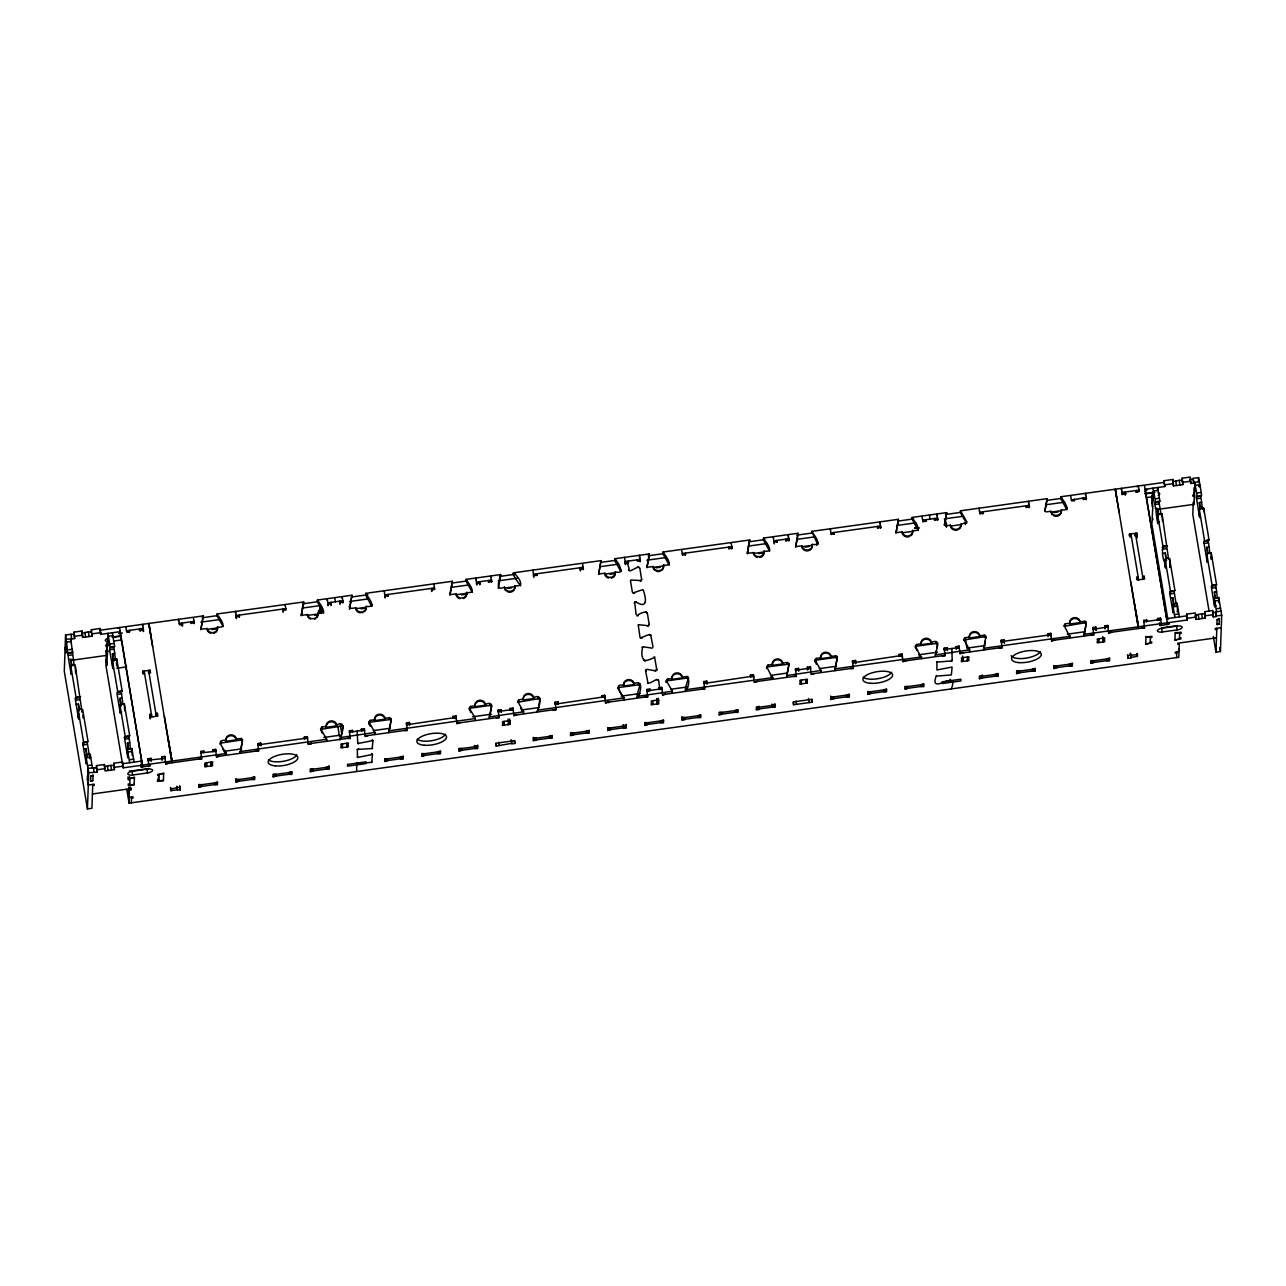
<?xml version="1.0" encoding="UTF-8"?>
<svg xmlns="http://www.w3.org/2000/svg" width="1286" height="1286" viewBox="0 0 1286 1286"><rect width="100%" height="100%" fill="white"/><g stroke="black" fill="none" stroke-linecap="round" stroke-linejoin="round"><path stroke-width="1.5" d="M74.041 665.264L70.698 665.618L71.164 674.33L68.624 659.654L70.859 659.348L71.534 665.762M92.479 767.887L90.197 754.287L85.744 754.914L86.178 763.707L83.67 749.063L85.905 748.741L86.837 756.698M112.493 653.963L114.711 653.256L113.811 647.308L114.631 646.44M121.029 691.289L117.685 691.755L116.962 693.604L120.289 713.232L119.855 704.648L124.308 703.812L129.677 735.737L128.857 736.573L129.757 742.649L127.523 742.97L127.844 746.828M1165.775 562.834C1162.657 562.287 1161.788 550.151 1162.962 546.437L1157.593 514.513C1159.924 544.01 1152.32 490.079 1158.413 514.77M1179.375 616.878L1177.092 603.295L1172.623 603.922L1173.073 612.715L1170.549 598.054L1172.784 597.749L1173.588 604.967M1201.51 495.448L1200.706 496.316L1201.606 502.263L1199.372 502.569L1200.047 508.983M1213.212 585.307L1216.556 584.841L1215.736 585.709L1216.652 591.656L1214.418 591.962L1214.434 592.878M70.698 665.618L75.151 664.894L82.015 712.139M83.67 749.063L82.754 742.986L88.043 741.524L82.674 709.599C72.804 704.889 81.516 729.58 77.771 713.987L78.88 713.843M90.197 754.384L90.406 757.904M112.332 659.782L116.785 659.107L122.154 691.032L117.701 691.659L112.332 659.734L112.814 668.527L109.567 649.751L110.162 647.067L114.647 646.344L112.348 632.744M116.785 659.155L117.187 666.116M132.233 755.525L131.831 748.516L127.378 749.352L127.861 757.92L124.388 737.328L129.677 735.737L126.317 736.299M1157.577 514.561L1162.046 513.902L1168.604 559.346M1162.046 513.902L1162.448 520.91M1164.65 562.995C1168.299 578.427 1159.779 553.687 1169.569 558.59L1174.938 590.515L1170.212 591.914M1169.569 558.687L1170.035 567.415L1169.81 566.499M1177.092 603.295L1177.574 612.088L1177.333 611.204M1193.07 478.955L1190.097 479.373L1190.804 483.488L1193.778 483.086L1193.103 478.376L1198.552 477.62L1200.433 487.394L1201.526 495.383L1196.237 496.798L1199.468 516.634C1201.092 521.843 1195.176 502.955 1203.68 508.115L1209.049 540.04L1204.323 541.422M1203.68 508.275L1203.873 511.732M1211.492 558.124L1211.203 552.819L1206.734 553.655L1207.232 562.223L1203.76 541.502L1209.049 540.04M1219.015 602.829L1218.726 597.508L1214.257 598.36L1214.707 606.928L1211.364 587.3L1212.087 585.468M301.262 615.721L303.576 603.664M341.111 736.042C335.887 750.815 350.515 716.704 336.739 725.031A5.273 4.871 2 0 0 330.727 720.932A5.273 4.871 2 0 0 326.322 726.477L326.29 727.329L336.707 725.883L336.739 725.031M370.368 726.317L368.857 723.68L369.838 722.169L390.285 719.533L391.153 720.594L388.822 732.554L391.217 718.874L389.771 717.684L385.028 718.327A5.273 4.871 2 0 0 379.016 714.228A5.273 4.871 2 0 0 374.628 719.774L374.596 720.626L384.996 719.179L385.028 718.327M449.939 595.064L452.254 583.008M489.21 718.295C488.535 715.177 496.846 699.246 485.417 704.374A5.273 4.871 2 0 0 479.405 700.275A5.273 4.871 2 0 0 475.016 705.821L474.984 706.673L485.385 705.226L485.417 704.374M498.245 588.361L500.559 576.305M538.095 708.682C532.677 723.182 547.981 690.228 533.722 697.671A5.273 4.871 2 0 0 527.71 693.572A5.273 4.871 2 0 0 523.306 699.118L523.273 699.97L533.69 698.523L533.722 697.671M646.922 567.705L649.253 555.648M766.585 668.173L767.855 666.839L788.045 664.267L788.913 665.328L786.582 677.288L788.961 663.608L787.53 662.435L782.788 663.062A5.273 4.871 2 0 0 776.776 658.962A5.273 4.871 2 0 0 772.388 664.508L772.356 665.36L782.756 663.914L782.788 663.062M795.68 547.289L797.931 534.992M895.988 533.095L898.319 521.039M935.276 656.326C934.6 653.288 942.895 637.245 931.466 642.405A5.273 4.871 2 0 0 925.454 638.306A5.273 4.871 2 0 0 921.065 643.852L921.033 644.704L931.45 643.257L931.466 642.405M1045.068 510.494L1046.997 500.383M648.578 724.034L648.626 722.603M122.411 633.066L118.73 633.564L120.289 631.651L100.71 634.368L100.067 628.516L91.402 629.722L92.013 636.136L82.625 637.454L81.999 631.024L74.058 632.133L74.668 638.547L71.695 638.965L71.019 634.271L65.57 635.027L64.3 671.324L87.448 808.926L91.917 808.315L92.753 784.428M65.827 651.568L66.261 639.158L71.695 638.965M66.406 643.209L66.358 644.35L66.165 641.827M71.019 634.271L73.977 634.432L74.058 632.133M82.625 637.454L81.999 631.024M89.039 636.554L88.364 631.86L81.918 633.323M88.364 631.86L91.322 632.021L91.402 629.722M87.657 770.941L87.705 769.8L87.898 772.323M87.593 780.923L88.027 768.498L93.476 767.742L94.151 772.452L97.125 772.034L96.514 765.604L104.455 764.511L105.082 770.925L114.47 769.623L113.859 763.209L122.524 762.003L123.167 767.838L226.4 753.5C224.053 749.368 214.617 738.823 225.934 740.431A5.273 4.871 2 0 1 230.339 734.885A5.273 4.871 2 0 1 236.351 738.984L241.655 738.469L242.475 741.025M87.448 808.926L88.718 772.629L85.744 755.011M90.647 780.923L90.824 776.133L91.949 775.554L93.042 775.828L92.881 780.602L90.647 780.923L92.881 780.602M93.476 767.742L96.434 767.903L96.514 765.604M94.151 772.452L88.718 772.629M100.71 634.368L100.067 628.516M106.609 646.247L106.706 643.305M106.834 663.93L107.494 652.886L106.561 647.388M108.747 651.311L105.773 651.729L105.806 650.571L107.301 650.362L106.995 643.225M107.719 646.199L107.895 633.371L110.178 646.954M104.455 764.511L104.375 766.794L110.821 765.331L111.496 770.041M110.821 765.331L113.779 765.491L113.859 763.209M122.524 762.003L122.475 763.723L142.055 760.99L140.544 761.778M127.909 632.294L127.941 631.153L126.478 630.783L143.325 628.436L143.244 630.735M129.388 632.085L129.452 630.365L129.677 631.747L126.703 632.165L125.787 626.652M129.452 776.696L129.918 779.461L128.423 779.654L128.471 778.512L134.419 777.692M128.584 793.285L128.809 787.08M1216.476 637.824L1177.815 643.193L1177.767 644.334L1179.262 644.125L1178.796 657.307L129.082 803.139L129.082 787.209M129.725 784.99L129.95 778.303M129.548 789.958L131.027 789.749L131.076 788.607L92.415 793.976M131.204 784.781L134.162 784.942L134.435 777.114L131.445 778.094M131.317 802.834L131.51 797.095M140.303 630.574L140.351 628.854L140.576 630.67M142.569 626.041L142.633 624.321L143.502 631.539L142.891 627.873M142.617 672.964L142.666 671.244L150.108 670.215L150.575 672.964L149.08 673.173M144.08 673.334L144.161 671.051L151.877 716.913M148.919 764.832L150.398 764.623L150.366 765.781L141.203 767.051L141.235 765.909L142.73 765.7M148.774 625.173L148.838 623.453L171.922 762.775M148.533 672.723L148.613 670.424L156.329 716.302M150.044 671.935L150.108 670.215M148.019 758.756L147.954 760.476L150.928 760.058L150.992 758.354L148.019 758.756L148.871 765.99M149.867 716.093L149.932 714.373L151.41 714.164L151.346 715.884L149.867 716.093L150.333 718.842L149.932 714.373M151.153 761.441L150.992 758.354M157.358 713.328L157.294 715.048L155.815 715.257L155.879 713.537L157.358 713.328L157.824 716.093L150.382 717.122M158.098 781.39L158.226 777.95M158.966 780.94L159.191 774.252M160.445 780.731L163.402 780.891L163.676 773.047L160.686 774.043M161.891 756.827L162.068 759.93L161.891 756.827L164.865 756.425L165.701 764.222L168.707 763.225M164.801 758.145L164.865 756.425M165.074 758.37L148.244 760.139L149.706 760.508M176.696 786.357L177.275 789.797L170.958 790.681L170.829 787.916M178.513 621.042L178.561 619.322L179.493 624.835L182.467 624.417L182.242 623.035L182.403 626.137L182.467 624.417M180.201 786.405L180.217 789.958L177.275 789.797M171.006 788.961L180.329 787.096M191.1 623.517L191.164 621.797L191.389 623.18L194.363 622.762L193.414 617.827M194.057 623.678L194.138 621.379L179.268 623.453M200.873 629.449L203.252 615.898L100.019 630.236M200.873 629.674L203.252 615.898M204.008 752.39L203.767 751.008L200.793 751.426L201.645 759.222L198.687 759.061M200.729 753.146L200.793 751.426M210.936 633.339A5.273 4.871 2 0 1 207.078 629.368L207.11 628.5L202.079 629.095L200.938 627.954M201.806 786.389L198.816 787.37L198.912 784.508L201.87 784.669M203.702 752.728L203.767 751.008M211.065 764.752L212.56 764.559L212.511 765.7L205.085 766.729L205.117 765.588L206.612 765.379M206.564 766.52L206.692 762.711M211.033 765.909L211.161 762.084M301.262 615.431L303.641 601.944L217.061 613.985L217.125 616.074L223.169 626.571M217.077 614.081L217.141 615.656L202.063 617.778M212.688 749.77L212.624 751.49L215.598 751.088L215.662 749.368L212.688 749.77L212.913 751.153M215.807 632.278A5.273 4.871 2 0 0 217.479 627.922L217.511 627.054C228.57 628.677 219.874 618.389 217.189 614.354M214.44 784.637L217.398 784.798L217.495 781.92L214.505 782.917M215.871 751.313L201.034 752.808M219.504 756.168L216.514 757.165L215.662 749.368M220.163 744.337L220.211 742.842M221.433 742.552L221.481 741.041M236.351 738.984L236.319 739.836L225.902 741.283L225.934 740.431M226.223 754.4L226.32 753.21M226.4 753.5L226.336 755.22L222.751 748.838M235.499 613.117L235.563 611.413L236.431 618.63M236.174 617.827L236.254 615.528L285.814 608.648M239.18 616.846L239.228 615.126L239.453 616.782M235.965 778.657L235.981 782.21L238.971 781.229M239.035 779.509L236.077 779.348M242.524 739.53L240.144 753.307L242.459 741.25M220.645 743.099L240.755 740.077L240.804 738.566M251.606 779.461L254.564 779.621L254.66 776.76L251.67 777.741M255.689 751.153L258.631 751.297L257.795 743.501L260.769 743.099L260.945 745.912M260.769 745.157L260.769 743.099M276.152 776.053L273.146 777.049L273.243 774.172L276.201 774.333M283.081 610.432L283.016 612.152L282.84 609.066L283.081 610.432L286.055 610.03L285.106 604.95M288.787 774.301L291.729 774.461L291.842 771.6L288.836 772.581M303.592 603.97L303.641 601.944M310.505 619.113A5.273 4.871 2 0 1 307.467 615.415L307.499 614.563L302.467 615.158L301.31 614.001M304.38 737.039L304.316 738.759L307.29 738.341L307.354 736.621L304.38 737.039L304.605 738.694M311.196 743.437L308.206 744.417L307.354 736.621M349.567 608.728L351.93 595.241L317.433 600.032L317.513 602.137L323.574 612.875M317.513 601.848L317.433 600.032M316.79 617.746A5.273 4.871 2 0 0 317.867 613.969L317.899 613.117C328.943 614.74 320.262 604.436 317.562 600.417M318.414 614.386L318.462 613.245M318.558 610.561L318.51 611.718L320.005 611.509L319.539 608.744M313.318 770.893L310.328 771.889L310.424 769.012L313.382 769.173M320.005 611.509L319.941 613.036L319.475 610.287M323.558 612.634L323.606 611.188M320.6 728.969L322.063 733.02M321.821 728.535L321.87 727.088L326.322 726.477M327.191 600.385L327.255 598.665L328.123 605.61M327.866 605.095L327.946 602.796L342.815 600.723L342.735 603.021M331.145 603.761L331.097 605.481L330.92 602.378L331.145 603.761L328.187 604.179M321.87 727.088L320.616 728.68L326.66 739.177L326.596 740.897M328.894 765.749L328.911 769.301L325.953 769.141M326.017 767.42L329.007 766.44M340.067 602.523L340.018 604.243L339.842 601.141L340.067 602.523L343.041 602.105L342.124 596.608L342.076 597.974M320.825 729.371L341.128 726.124L341.192 724.693M342.864 727.008L342.912 725.577M342.365 747.664L342.494 743.838M349.551 609.017L351.93 595.241M346.818 747.037L346.963 743.212M352.669 732.023L352.46 730.352L349.487 730.769L350.322 738.566L347.365 738.405M349.422 732.49L349.487 730.769M356.302 610.223A5.273 4.871 2 0 1 355.756 608.712L355.788 607.844L350.773 608.439L349.615 607.297M352.396 732.072L352.46 730.352M356.576 771.536L356.769 763M357.331 749.658L357.492 757.454L372.458 754.448L371.75 762.357L356.849 763.498L358.087 762.775M357.444 749.433L372.233 748.516L372.94 740.591L357.797 743.533L357.138 731.107M449.955 594.775L452.318 581.288L365.738 593.328L365.771 595.338L371.831 606.445M365.819 595.145L365.754 593.425M361.382 729.114L361.318 730.834L364.292 730.432L364.356 728.712L361.382 729.114L361.591 730.786M364.485 611.622A5.273 4.871 2 0 0 366.172 607.265L366.205 606.397C377.248 608.021 368.568 597.733 365.867 593.698M371.863 605.915L371.911 604.484M368.182 735.512L365.192 736.508L364.356 728.712M368.857 723.68L368.905 722.25M370.111 721.816L370.159 720.385L374.628 719.774M370.159 720.385L368.905 721.976L374.965 732.457L374.949 734.274M384.868 597.17L384.948 594.871L434.507 587.991M385.109 597.974L384.257 590.756M387.858 596.19L387.922 594.47L388.131 596.125M387.665 760.573L384.659 761.553L384.771 758.692L387.713 758.853M389.433 719.421L389.481 717.99M391.169 720.305L391.217 718.874M400.3 758.804L403.257 758.965L403.354 756.104L400.364 757.084M404.367 730.496L407.324 730.657L406.472 722.845L409.446 722.443L409.623 725.256M406.472 722.845L406.408 724.565L409.382 724.163L409.446 722.443M406.681 724.806L456.273 717.347L456.209 719.067M424.83 755.396L421.84 756.393L421.937 753.532L424.894 753.676M431.758 589.776L431.71 591.496L431.533 588.409L431.758 589.776L434.732 589.374L433.8 584.294M437.465 753.644L440.423 753.805L440.519 750.944L437.529 751.924M452.27 583.314L452.318 581.288M456.691 596.286A5.273 4.871 2 0 1 456.144 594.759L456.176 593.907L451.161 594.502L450.004 593.344M453.058 716.382L453.01 718.102L455.983 717.684L456.032 715.964L453.058 716.382L453.283 718.038M459.874 722.78L456.884 723.761L456.032 715.964M520.525 585.789C498.534 555.841 533.417 588.393 514.882 585.741A5.273 4.871 2 0 1 510.494 591.287A5.273 4.871 2 0 1 504.482 587.188C494.29 591.785 499.675 579.407 500.624 574.585L466.127 579.375L466.191 581.481L472.267 592.219M466.207 581.192L466.127 579.375M465.468 597.09A5.273 4.871 2 0 0 466.561 593.312L466.593 592.46C477.636 594.084 468.956 583.78 466.255 579.761M461.995 750.236L459.006 751.233L459.102 748.356L462.06 748.516M472.251 591.978L472.3 590.531M470.74 712.364L469.277 708.313M470.499 707.879L470.547 706.432L475.016 705.821M475.884 579.729L475.933 578.009L476.817 584.953M476.559 584.439L476.64 582.14L491.509 580.066L491.429 582.365M479.839 583.105L479.774 584.825L479.614 581.722L479.839 583.105L476.865 583.522M470.547 706.432L469.294 708.023L475.338 718.52L475.29 720.24M474.647 748.484L477.588 748.645L477.572 745.092M474.598 745.51L474.695 746.764L474.518 745.735M488.471 582.204L488.535 580.484L488.744 582.156M490.754 577.318L490.802 575.951L491.718 581.738M469.229 709.743L470.483 708.152L489.821 705.467L489.87 704.037M491.541 706.352L491.59 704.921M500.575 576.61L500.624 574.585M496.058 717.749L499.016 717.909L498.164 710.113L501.138 709.695L501.315 712.508M511.346 740.559L511.812 743.324L496.171 746.057L496.283 743.195L514.866 740.607L514.77 743.485L511.796 743.887L511.089 739.771M498.164 710.113L498.1 711.833L501.074 711.415L501.138 709.695M504.482 587.188L504.45 588.056L514.85 586.609L514.882 585.741M503.935 725.208L504.064 721.398M508.388 724.597L508.533 720.771M514.496 574.488L514.545 573.042M510.06 708.457L509.995 710.177L512.969 709.776L513.034 708.056L510.06 708.457L510.285 710.129M503.967 724.066L502.488 724.275L502.44 725.417L509.883 724.388L509.465 720.481M508.018 719.163L508.484 721.912L509.979 721.703L510.012 720.562L502.585 721.591L502.537 722.748L504.032 722.539M516.876 714.855L513.886 715.852L513.034 708.056M520.541 585.259L520.589 583.828M518.805 701.159L518.853 699.729L523.306 699.118M518.853 699.729L517.599 701.32L523.643 711.801L523.627 713.617M533.545 576.514L533.626 574.215L583.185 567.335L583.105 569.634L582.526 566.194M533.803 577.318L532.934 570.1M536.535 575.533L536.6 573.813L536.825 575.469M533.336 737.344L533.352 740.897L536.342 739.916M536.407 738.196L533.449 738.035M517.647 702.252L538.111 698.764L538.175 697.333M539.847 699.648L539.895 698.218M548.977 738.148L551.935 738.309L552.032 735.447L549.042 736.428M553.06 709.84L556.002 710.001L555.166 702.188L558.14 701.786L558.317 704.599M555.166 702.188L555.102 703.908L558.076 703.506L558.14 701.786M555.375 704.149L604.95 696.69L604.886 698.411M573.508 734.74L570.518 735.737L570.614 732.875L573.572 733.02M580.452 569.119L580.388 570.839L580.211 567.753L580.452 569.119L583.426 568.717L582.478 563.638M586.159 732.988L589.101 733.149L589.213 730.287L586.207 731.268M598.633 574.199L601.012 560.632L514.416 572.672M598.633 574.408L601.012 560.632M598.681 572.688L599.839 573.845L604.87 573.251L604.838 574.103L615.238 572.656L615.271 571.804C628.436 576.176 613.149 554.395 614.885 560.391M601.752 695.726L601.687 697.446L604.661 697.028L604.725 695.308L601.752 695.726L601.977 697.382M608.567 702.124L605.561 703.104L604.725 695.308M646.938 567.48L649.301 553.928L614.804 558.719L614.885 560.825L620.945 571.563M610.689 729.58L607.699 730.577L607.796 727.699L610.754 727.86M620.929 571.322L620.977 569.811M617.971 687.576L624.096 699.97L624.031 697.864C621.331 693.829 612.65 683.541 623.694 685.165A5.273 4.871 2 0 1 628.082 679.619A5.273 4.871 2 0 1 634.111 683.718C650.812 676.098 629.015 718.858 640.283 684.265M619.177 687.287L619.241 685.792M625.237 563.782L625.317 561.484L640.187 559.41L640.106 561.709M625.494 564.586L624.626 557.352M627.327 564.329L627.375 562.609L629.674 571.016L628.661 569.971M634.111 683.718L634.078 684.57L623.662 686.017L623.694 685.165M628.227 562.786L628.291 561.066L628.516 562.448L625.543 562.866M623.324 727.828L626.282 727.989L626.266 724.436M623.292 724.854L623.389 726.108L623.212 725.079M630.703 570.711L637.985 567.062L639.689 568.123M630.879 580.034L641.248 580.533L639.978 580.918M632.342 592.139L630.462 580.693M634.48 593.184L632.857 592.975L642.453 589.76M634.239 603.166L634.673 602.298L636.136 614.612M634.946 602.105L635.943 601.896L634.657 602.507M637.663 567.158L639.013 567.19M638.258 615.656C633.082 617.489 645.299 609.419 647.26 613.068M639.431 557.015L639.496 555.295L640.412 560.792L637.438 561.21L637.213 559.828M638.708 624.787C635.782 624.449 651.391 625.88 647.533 625.88M639.801 568.219L641.682 579.664M640.01 637.39L638.242 625.028M617.939 688.573L619.177 687.496L638.499 684.811L638.563 683.316M642.052 638.145L640.412 637.92L648.996 634.593M635.943 601.896C650.796 611.3 643.852 592.09 643.305 590.097M642.019 647.501C644.431 644.415 639.287 653.674 643.691 659.782M645.443 601.816L645.459 602.137M644.19 660.393C646.938 661.615 658.271 655.731 653.802 657.194M645.54 612.007L646.842 612.538M644.463 660.795L645.829 660.618M647.26 612.859L647.099 612.57M649.253 555.954L649.301 553.928M644.736 697.092L647.694 697.253L646.842 689.457L649.816 689.039L650.057 690.421M646.279 669.749L645.588 671.131L646.954 669.315L655.442 670.842L656.808 669.556M646.842 689.457L646.794 691.177L649.768 690.759L649.816 689.039M647.356 613.165L649.237 624.61M647.565 682.352L647.967 683.091L645.604 670.906M649.687 634.464L650.861 635.268L649.317 634.705M648.257 683.268L647.967 682.882M653.674 568.91A5.273 4.871 2 0 1 653.127 567.399L653.159 566.531L648.144 567.126L646.987 565.985M647.855 724.42L644.865 725.4L644.961 722.539L647.919 722.7M649.607 683.091L656.567 679.538L658.432 680.214M643.514 646.858L652.323 648.16M650.636 634.802L653.031 647.083M652.613 704.551L652.758 700.741M654.654 657.516L656.792 669.781M655.104 670.826L656.744 669.877M656.374 670.649L656.792 669.234M656.567 679.538L658.207 679.747M657.082 703.94L657.21 700.114M747.327 553.462L749.69 539.975L663.11 552.015L663.126 554.025L669.202 565.133M663.19 553.687L663.11 552.015M658.737 687.801L658.689 689.521L661.663 689.119L661.711 687.399L658.737 687.801L658.979 689.183M652.661 703.41L651.166 703.619L651.134 704.76L658.561 703.731L658.609 702.59L657.114 702.783M656.712 698.507L657.178 701.256L658.657 701.047L658.705 699.905L651.263 700.934L651.23 702.092L652.709 701.883M661.856 570.309A5.273 4.871 2 0 0 663.544 565.953L663.576 565.084C674.62 566.708 665.939 556.42 663.238 552.385M659.831 689.36L658.609 680.278M660.49 722.668L663.447 722.828L663.544 719.951L660.554 720.948M665.553 694.199L662.563 695.196L661.711 687.399M669.234 564.602L669.283 563.107M666.212 682.368L666.277 680.873M667.482 680.583L667.53 679.072L671.999 678.461A5.273 4.871 2 0 1 676.388 672.916A5.273 4.871 2 0 1 682.4 677.015L687.721 676.5L688.524 679.056M671.999 678.461L671.967 679.313L682.368 677.867L682.4 677.015M667.53 679.072L666.277 680.664L672.337 691.145L672.273 692.865M682.528 555.23L681.612 549.443M685.229 554.877L685.293 553.157L685.502 554.813M682.014 716.688L682.03 720.24L685.036 719.26M685.084 717.54L682.127 717.379M688.589 677.561C679.008 707.091 693.797 679.571 686.804 678.108L667.482 680.792L666.196 682.127M686.804 678.108L686.853 676.597M697.671 717.492L700.613 717.652L700.725 714.791L697.719 715.772M701.738 689.183L704.696 689.344L703.844 681.532L706.818 681.13L706.995 684.216M703.844 681.532L703.78 683.252L706.753 682.85L706.818 681.13M704.053 683.493L753.644 676.034L753.58 677.754M722.202 714.084L719.212 715.08L719.308 712.219L722.266 712.364M728.84 548.817L728.905 547.097L729.13 548.752M731.171 542.981L732.104 548.334M731.798 548.977L731.879 546.679L682.319 553.559M734.836 712.331L737.794 712.492L737.891 709.631L734.901 710.611M747.311 553.752L749.69 539.975M755.107 556.259A5.273 4.871 2 0 1 753.516 553.446L753.548 552.594L748.532 553.189L747.375 552.032M750.429 675.07L750.381 676.79L753.355 676.372L753.403 674.652L750.429 675.07L750.654 676.725M757.245 681.467L754.255 682.448L753.403 674.652M769.591 551.18L763.514 540.072L763.498 538.062L797.995 533.272L795.616 546.759M759.962 557.465A5.273 4.871 2 0 0 763.932 551.999L763.964 551.147C775.217 552.739 765.974 542.258 763.514 538.159M759.431 707.204L756.473 707.043L756.377 709.92L759.351 709.502L758.901 706.175M769.607 550.665L769.671 549.218M766.601 668.431L766.649 667M767.871 666.566L767.919 665.135L772.388 664.508M773.304 537.05L774.172 543.93M773.947 542.547L773.995 540.827L788.865 538.754L788.784 541.052L788.205 537.612M776.921 542.129L776.969 540.409L777.194 542.081M772.661 678.638L766.665 666.711L767.919 665.135M772.709 677.208L772.79 679.313L771.15 676.291M772.002 707.171L774.96 707.332L774.944 703.78M771.97 704.198L772.066 705.451L771.889 704.423M785.842 540.892L785.891 539.172L786.116 540.843M788.125 536.005L788.173 534.638L789.09 540.425M787.193 664.155L787.241 662.724M788.913 665.039L788.961 663.608M797.947 535.298L797.995 533.272M793.43 676.436L796.388 676.597L795.536 668.8L798.51 668.382L798.686 671.196M809.167 702.574L793.542 704.744L793.655 701.883L812.238 699.295L812.141 702.172L809.167 702.574L808.46 698.459M795.536 668.8L795.471 670.52L798.445 670.102L798.51 668.382M802.368 548.254A5.273 4.871 2 0 1 801.821 546.743L801.853 545.875L796.822 546.47L795.664 545.328M801.307 683.895L801.435 680.085M805.759 683.284L805.904 679.458M817.8 544.734L811.787 531.359L898.384 519.319L896.004 532.806M811.868 533.176L811.787 531.359M807.431 667.145L807.367 668.865L810.341 668.463L810.405 666.743L807.431 667.145L807.608 669.958M801.339 682.753L799.86 682.962L799.812 684.104L807.254 683.075L807.286 681.934L805.808 682.127M810.55 549.652A5.273 4.871 2 0 0 812.222 545.296L812.254 544.428C823.297 546.052 814.617 535.764 811.916 531.729M816.674 545.248L816.723 543.817M817.912 543.946L817.96 542.515M814.247 673.543L811.257 674.539L810.405 666.743M816.417 664.348L814.954 660.281M816.176 659.847L816.224 658.416L820.677 657.805A5.273 4.871 2 0 1 825.082 652.259A5.273 4.871 2 0 1 831.094 656.358L836.398 655.844L837.218 658.336M831.094 656.358L831.061 657.21L820.645 658.657L820.677 657.805M816.224 658.416L814.97 660.007L821.015 670.488L820.95 672.208M831.222 534.574L830.306 528.787M833.907 534.22L833.971 532.5L834.196 534.156M833.714 698.603L830.724 699.584L830.708 696.031M833.778 696.883L830.82 696.723M814.906 661.711L816.16 660.136L835.482 657.451L835.546 656.021M846.349 696.835L849.307 696.996L849.403 694.135L846.413 695.115M850.416 668.527L853.374 668.688L852.538 660.875L855.512 660.474L855.672 663.56L855.512 660.474M852.538 660.875L852.473 662.595L855.447 662.194M852.747 662.837L902.322 655.378L902.258 657.098M870.879 693.427L867.889 694.424L867.986 691.563L870.943 691.707M877.534 528.16L877.582 526.44L877.808 528.096M879.801 523.611L879.865 521.891L880.781 527.678M880.476 528.321L880.556 526.022L830.997 532.902M883.53 691.675L886.472 691.836L886.584 688.975L883.578 689.955M898.335 521.344L898.384 519.319M902.756 534.317A5.273 4.871 2 0 1 902.209 532.79L902.242 531.938L897.21 532.533L896.053 531.375M899.123 654.413L899.059 656.133L902.033 655.715L902.097 653.995L899.123 654.413L899.348 656.069M905.939 660.811L902.933 661.792L902.097 653.995M918.284 530.523L912.208 519.415L912.176 517.406L946.673 512.616L944.342 525.251M912.594 532.951A5.273 4.871 2 0 0 912.61 531.343L912.642 530.491C923.895 532.082 914.651 521.602 912.192 517.502M908.061 688.267L905.055 689.264L905.167 686.386L908.109 686.547M918.3 530.009L918.349 528.562M916.805 650.394L915.343 646.344M916.548 645.91L916.613 644.479L921.065 643.852M921.982 516.393L922.914 521.827M925.598 521.473L925.663 519.753L925.888 521.425M921.355 657.982L915.343 646.054L916.613 644.479M921.403 656.551L921.467 658.657L919.828 655.635M920.696 686.515L923.653 686.676L923.75 683.814L920.76 684.795M934.52 520.235L934.584 518.515L934.809 520.187M936.803 515.702L936.867 513.982L937.783 519.769M937.478 520.396L937.558 518.097L922.689 520.171M915.294 647.774L916.548 646.183L935.87 643.498L935.919 642.068M936.417 675.471C927.994 697.446 959.838 667 951.318 688.91M936.465 676.098L951.367 674.941L952.074 667.032L936.931 669.974L936.899 661.615M937.012 647.581L937.655 642.952M944.872 523.482L946.673 512.616M946.367 527.147L946.4 526.006M946.464 524.479L946.496 523.322M942.108 655.78L945.065 655.94L944.213 648.144L947.187 647.726L947.38 650.539M944.213 648.144L944.165 649.864L947.139 649.446L947.187 647.726M950.708 526.858A5.273 4.871 2 0 1 950.499 526.087L950.531 525.218L945.515 525.813L944.358 524.672M960.481 510.703L960.546 512.793L966.606 523.289L966.654 521.569L960.497 510.799L1047.061 498.663L1044.73 510.944M960.562 512.519L960.61 511.072M956.109 646.778L959.083 646.086L959.935 653.883L962.925 652.886M956.302 649.301L956.109 646.488M960.304 527.742A5.273 4.871 2 0 0 960.915 524.64L966.67 521.827M959.083 646.086L959.034 647.806L956.061 648.208M965.352 524.592L965.4 523.161M962.876 661.454L963.005 657.628M964.854 639.19L964.902 637.76L969.371 637.149A5.273 4.871 2 0 1 973.759 631.603A5.273 4.871 2 0 1 979.771 635.702L985.092 635.188L985.896 637.679M967.329 660.827L967.474 657.017M979.771 635.702L979.739 636.554L969.339 638.001L969.371 637.149M964.902 637.76L963.648 639.351L969.692 649.832L969.676 651.648M979.9 513.918L978.984 508.131M982.874 513.5L982.665 511.844L982.649 513.902M982.391 677.947L979.402 678.928L979.498 676.066L982.456 676.227L982.359 674.957M985.944 636.249L983.565 650.025L985.317 640.878M963.857 640.026L984.176 636.795L984.224 635.364M995.042 676.179L997.984 676.34L998.097 673.478L995.091 674.475M999.109 647.871L1002.067 648.031L1001.215 640.219L1004.189 639.817L1004.366 642.904L1004.189 639.817M1001.215 640.219L1001.151 641.939L1004.125 641.537M1019.573 672.771L1016.583 673.768L1016.679 670.906L1019.637 671.051M1026.212 507.504L1026.276 505.784L1026.485 507.44M1028.495 502.955L1028.543 501.235L1029.459 507.022M1029.17 507.665L1029.25 505.366L979.691 512.246M1032.208 671.019L1035.166 671.179L1035.262 668.318L1032.272 669.299M1047.013 500.688L1047.061 498.663M1044.746 510.719L1045.888 511.876L1050.919 511.281L1050.887 512.133L1061.304 510.687L1061.32 509.835C1072.653 511.41 1063.2 500.897 1060.87 496.75L1164.103 482.411L1164.168 480.691L1172.832 479.485L1173.443 485.899L1182.847 484.597L1182.236 478.183L1190.177 477.074L1190.804 483.488M1047.801 633.757L1047.736 635.477L1050.71 635.059L1050.775 633.339L1047.801 633.757L1047.977 636.57M1054.616 640.155L1051.627 641.135L1050.775 633.339M1060.87 496.75L1060.886 498.759L1066.962 509.867M1056.738 667.611L1053.748 668.607L1053.845 665.73L1056.803 665.891M1066.978 509.352L1067.042 507.841M1065.242 625.317L1065.29 623.823L1069.743 623.196A5.273 4.871 2 0 1 1074.148 617.65A5.273 4.871 2 0 1 1080.16 621.749L1085.464 621.234L1086.284 624.015M1070.659 495.962L1071.608 500.897L1074.582 500.479L1074.34 499.097L1074.292 500.817M1071.351 500.093L1086.236 497.441L1086.156 499.74M1080.16 621.749L1080.127 622.601L1069.727 624.048L1069.743 623.196M1070.048 637.181L1064.036 625.398L1065.29 623.823M1070.081 635.895L1070.032 637.615M1069.373 665.859L1072.331 666.019L1072.428 663.158L1069.438 664.139M1083.214 499.579L1083.262 497.859L1083.503 499.241L1086.477 498.823L1085.545 493.326L1085.48 495.046M1086.332 622.295L1083.953 636.072L1085.882 625.96M1064.085 626.33L1084.564 622.842L1084.612 621.347M1090.801 635.123L1093.743 635.284L1092.907 627.488L1095.881 627.07L1096.058 630.172L1095.881 627.07M1092.907 627.488L1092.843 629.208L1095.817 628.79M1093.116 629.433L1108.002 626.796M1093.92 662.451L1090.914 663.431L1091.026 660.57L1093.968 660.731M1098.678 642.582L1098.807 638.772M1103.131 641.971L1103.275 638.145M1104.803 625.832L1104.738 627.552L1107.712 627.15L1107.776 625.43L1104.803 625.832L1104.963 628.934M1106.555 660.699L1109.496 660.859L1109.609 657.982L1106.603 658.979M1111.618 632.23L1108.612 633.226L1107.776 625.43M1121.424 490.046L1121.472 488.326L1122.389 494.258M1122.099 494.756L1122.18 492.458L1139.026 490.111L1137.483 492.04M1125.379 493.422L1125.314 495.142L1125.154 492.04L1125.379 493.422L1122.405 493.84M1129.381 535.876L1129.446 534.156L1136.872 533.127L1137.274 537.596M1130.844 536.246L1130.924 533.963L1138.657 579.825M1130.394 653.159L1131.069 657.853L1128.095 658.271L1128.192 655.41L1137.467 654.687L1137.29 653.658M1135.988 492.249L1136.052 490.529L1136.277 491.911L1139.251 491.493L1138.335 485.979L1136.824 486.767M1136.824 534.847L1136.872 533.127M1136.695 577.285L1136.631 579.005L1138.126 578.796L1138.19 577.076L1136.695 577.285L1137.162 580.034L1144.588 579.005L1144.138 576.241L1142.643 576.45L1142.579 578.17L1144.074 577.961L1144.138 576.241M1131.085 657.291L1137.403 656.407L1137.467 654.687M1138.383 628.516L1115.283 489.194L1117.196 500.945M1144.508 485.706L1167.624 624.449M1146.903 621.395L1146.678 620.013L1143.704 620.431L1144.556 628.227L1141.598 628.066M1146.646 490.77L1146.694 489.628L1145.215 489.259L1164.794 486.542L1164.168 480.691M1143.64 622.151L1143.704 620.431M1146.614 621.733L1146.678 620.013M1151.806 502.746L1152.079 494.917L1152.979 500.993L1153.156 488.15L1155.439 501.749L1159.892 501.122L1157.609 487.539L1157.513 490.207M1152.497 506.877L1152.77 499.048M1152.786 519.769L1152.819 518.612M1148.703 643.434L1145.713 644.415L1145.987 636.586L1148.945 636.747M1150.198 643.225L1150.423 636.538M1157.577 618.502L1157.529 620.222L1160.502 619.804L1160.551 618.084L1157.577 618.502L1157.818 619.884M1167.656 623.308L1169.151 623.099L1169.103 624.24L1159.94 625.526L1159.972 624.369L1161.467 624.16M1161.419 625.317L1160.551 618.084M1173.443 485.899L1172.832 479.485M1179.873 485.015L1179.198 480.305L1172.752 481.768M1179.198 480.305L1182.155 480.466L1182.236 478.183M1176.577 657.628L1176.77 651.889M1177.944 639.367L1174.954 640.348L1175.227 632.519L1178.185 632.68M1179.439 639.158L1179.664 632.471M1084.018 634.352L1187.251 620.013L1186.624 614.161L1195.289 612.956L1195.916 619.386L1205.303 618.084L1204.693 611.654L1212.634 610.545L1213.261 616.975L1216.235 616.557L1215.559 611.863L1221.009 611.107M1187.251 620.013L1186.624 614.161M1192.861 494.997L1192.813 496.139L1194.308 495.93L1194.019 504.337L1158.799 509.224M1193.231 502.601L1192.813 514.545L1209.033 610.866M1193.778 483.086L1193.103 478.376M1194.887 487.571L1194.774 482.363L1197.073 495.962M1198.423 481.173L1198.552 477.62M1202.33 618.486L1201.654 613.792L1195.208 615.255M1201.654 613.792L1204.612 613.952L1204.693 611.654M1213.261 616.975L1212.634 610.545M1216.235 616.557L1215.559 611.863M1218.726 597.508L1221.7 615.222L1220.43 651.52L1215.977 652.147L1216.813 628.259M1216.942 624.449L1217.103 619.675L1218.244 619.08L1219.337 619.354L1219.176 624.128L1216.958 624.53L1219.176 624.128M65.57 635.027L68.624 659.654M70.859 642.582L70.73 638.531L74.202 665.65M125.224 736.396L119.855 704.648M1174.938 590.563L1169.649 591.978L1170.549 598.054M919.522 527.967L914.523 528.016M77.771 713.987L75.295 699.086L76.051 697.542M358.28 757.502L357.219 756.875M371.718 753.548L372.458 754.448M914.748 528.417L915.728 528.032M341.69 733.133L342.848 727.297M489.789 715.386L491.541 706.641L489.821 705.467M538.673 705.757L539.831 699.938L538.111 698.764M837.266 656.905L834.887 670.681L834.935 668.849L921.532 656.937M835.466 667.37L837.202 658.625L835.482 657.451M935.854 653.417L936.433 650.507M645.588 670.81L645.797 669.974M372.651 748.163L371.992 748.629M936.98 662.129L952.187 660.859L951.881 648.482M117.428 692.415L122.154 691.145M83.317 742.906L88.043 741.62M1155.519 508.661L1154.603 502.713L1155.423 501.845M1159.876 501.235L1159.088 502.505L1161.081 514.641M640.975 580.934L641.666 579.343M648.546 625.896L649.221 624.289M1195.353 485.69L1194.485 490.963L1195.369 491.268M951.335 661.293L952.219 660.12M118.087 628.291L119.582 627.52L142.682 766.842L119.855 631.201M303.271 603.713L318.51 601.591M352.653 596.849L367.892 594.727M451.965 583.056L467.188 580.934M499.434 576.466L514.673 574.344M600.642 562.4L615.881 560.278M648.112 555.809L663.351 553.687M749.336 541.744L764.559 539.622M796.806 535.153L812.045 533.031M898.014 521.087L913.253 518.965M945.483 514.496L960.722 512.375M1046.691 500.431L1061.931 498.309M74.749 636.265L82.706 635.155M92.094 633.853L100.774 632.648M1164.859 484.822L1173.523 483.616M1182.927 482.298L1190.884 481.205M1193.794 482.507L1199.243 481.752M140.592 630.236L143.566 629.818M236.495 616.91L239.469 616.492M385.173 596.254L388.147 595.836M488.76 581.867L491.734 581.449M533.867 575.598L536.841 575.18M682.544 554.941L685.518 554.523M729.13 548.463L732.104 548.061M774.236 542.21L777.21 541.792M786.132 540.554L789.106 540.136M831.238 534.285L834.196 533.867M877.824 527.807L880.797 527.405M922.914 521.553L925.888 521.135M934.809 519.898L937.783 519.48M979.916 513.628L982.89 513.21M1026.501 507.15L1029.475 506.748M139.306 630.719L141.54 630.397M200.857 622.167L219.89 619.514M302.065 608.101L321.098 605.465M349.535 601.51L368.584 598.858M450.743 587.445L467.879 585.066M498.229 580.854L517.261 578.202M599.437 566.788L618.47 564.152M646.906 560.198L665.955 557.545M748.114 546.132L767.163 543.496M797.497 539.268L814.633 536.889M896.808 525.476L915.841 522.839M944.278 518.885L963.327 516.233M1045.486 504.819L1064.535 502.183M1123.851 493.937L1126.086 493.631M66.743 642.052L70.473 641.537M109.133 636.168L112.847 635.654M1153.638 491.059L1157.352 490.545M1196.012 485.176L1199.725 484.645M113.248 636.875L120.691 635.847M1144.685 493.583L1153.992 492.297M112.22 637.438L121.511 636.152M1145.521 493.888L1154.812 492.602M113.94 641.007L121.382 639.978M1147.241 497.457L1152.819 496.685M207.078 629.368L217.495 627.922M307.467 615.415L317.867 613.969M355.772 608.712L366.172 607.265M456.144 594.759L466.561 593.312M653.127 567.399L663.544 565.953M753.516 553.446L763.932 551.999M801.821 546.743L812.222 545.296M902.209 532.79L912.61 531.343M950.499 526.087L960.915 524.64M212.254 629.497L216.112 628.967M314.572 615.287L318.43 614.74M360.932 608.841L364.806 608.31M461.32 594.904L467.123 594.084M507.697 588.458L511.555 587.911M610.014 574.247L613.872 573.701M656.374 567.801L660.248 567.255M758.692 553.591L762.566 553.044M805.052 547.145L808.926 546.598M1054.134 512.535L1057.992 512.005M68.801 649.735L72.514 649.221M109.696 644.061L113.409 643.53M1155.696 498.743L1159.409 498.212M1196.575 493.052L1200.304 492.538M108.988 644.624L106.015 645.042L105.966 646.183L107.461 645.974M68.544 652.741L73.013 652.115M67.724 653.577L71.63 653.047M109.905 647.726L113.811 647.308M1154.603 502.585L1158.509 502.038M1196.8 496.717L1200.706 496.187M68.496 655.458L72.386 654.912M109.567 649.751L113.473 649.205M1155.375 504.45L1159.281 503.919M1196.446 498.743L1200.352 498.212M71.887 660.232L107.124 655.33M113.441 659.798L116.801 659.332M1157.593 514.738L1160.937 514.271M1200.336 508.806L1203.68 508.34M1157.834 522.421L1159.506 522.196M116.753 668.254L126.639 666.887M1134.573 535.732L1135.393 533.336L1143.109 579.198M144.627 673.8L143.132 674.009L142.666 671.244M1131.391 536.712L1129.912 536.921L1129.446 534.156M1135.86 536.085L1137.338 535.876M1162.962 546.437L1167.415 545.827M77.176 697.398L80.536 696.819L76.067 697.446L70.698 665.521M1164.055 546.389L1167.399 545.923M1207.924 540.297L1204.58 540.763L1199.211 508.726M75.247 698.282L79.137 697.735M1162.126 547.289L1166.032 546.743M76.003 700.147L79.909 699.616M117.637 694.376L121.543 693.829L122.829 703.796M1162.335 549.235L1166.241 548.688M1203.969 543.448L1207.875 542.901M76.147 704.358L78.382 704.053L79.346 709.824M120.112 700.195L120.016 698.266L122.234 697.96M1163.026 553.366L1165.261 553.044L1166.563 560.76M1207.634 554.089L1206.895 547.273L1209.129 546.952L1208.213 541.004M120.096 712.331L121.768 712.106M83.574 742.247L86.918 741.781M1173.813 590.788L1170.469 591.255L1165.1 559.217M124.388 737.328L128.295 736.653M1211.283 586.207L1215.19 585.66M82.979 744.932L86.869 744.385M125.16 739.064L129.066 738.534M1169.858 593.939L1173.764 593.393M1212.055 588.072L1215.945 587.525M86.966 757.711L90.695 757.197M127.378 749.352L127.861 752.037L131.574 751.522M1173.861 606.719L1177.574 606.204M1214.257 598.36L1214.74 601.028L1218.469 600.514M1214.498 606.044L1216.17 605.802M87.544 765.604L91.258 765.09M129.918 759.705L133.631 759.19L134.114 762.1M1172.623 603.922L1174.423 614.595L1178.137 614.081M1216.797 608.712L1220.51 608.198M258.02 744.883L307.579 738.003M349.712 732.152L364.581 730.078M498.389 711.496L513.259 709.422M647.083 690.839L661.952 688.766M795.761 670.183L810.63 668.109M944.454 649.526L959.324 647.453M1001.44 641.601L1051.016 634.721M1143.929 621.813L1160.792 619.466L1159.281 620.254M1186.56 615.881L1166.981 618.598L1168.444 618.968M257.73 745.221L260.704 744.819M1212.553 612.843L1215.527 612.425M224.52 751.249L241.655 748.87M323.831 737.457L340.967 735.078M373.213 730.593L390.349 728.214M472.509 716.8L491.557 714.148M521.891 709.936L539.027 707.557M621.202 696.144L640.235 693.492M670.569 689.28L687.721 686.901M771.793 675.214L787.016 673.108M819.262 668.624L836.398 666.244M918.574 654.831L937.607 652.179M967.94 647.967L985.076 645.588M1067.251 634.175L1084.387 631.796M97.206 769.735L105.163 768.642M114.55 767.324L123.231 766.118M1187.316 618.293L1195.98 617.087M1205.384 615.785L1213.341 614.676M240.209 751.587L326.708 739.257M489.275 716.977L523.643 711.801M637.969 696.321L672.369 691.241M686.258 689.617L772.838 677.593M983.629 648.305L1070.209 636.281M1216.251 615.994L1221.7 615.222M165.733 763.643L201.661 758.644M216.53 756.586L258.663 750.735M308.222 743.855L350.339 737.987M365.208 735.93L407.34 730.078M456.9 723.198L499.032 717.331M513.902 715.273L556.034 709.422M605.593 702.542L647.71 696.674M662.579 694.617L704.712 688.766M754.271 681.885L796.404 676.018M811.273 673.96L853.39 668.109M902.965 661.229L945.081 655.362M959.951 653.304L1002.083 647.453M1051.643 640.573L1093.775 634.705M1108.645 632.648L1144.572 627.648M90.824 776.133L93.042 775.828L92.881 774.799M1217.103 619.675L1219.337 619.354L1219.16 618.325M133.857 770.619L146.861 768.803A5.015 1.881 -9.6 0 0 148.694 768.417M1177.349 625.623A5.015 1.881 -9.6 0 1 1176.449 625.768L1161.58 627.841L1162.271 631.973L1177.14 629.899A5.015 1.881 -9.6 0 0 1182.155 627.295A5.015 1.881 -9.6 0 0 1177.269 626.073L1162.399 628.147A5.015 1.881 -9.6 0 0 1157.384 630.751A5.015 1.881 -9.6 0 0 1162.271 631.973M206.66 763.852L205.165 764.061L205.213 762.903L212.64 761.875L212.608 763.016L211.113 763.225M342.462 744.98L340.967 745.189L341.015 744.047L348.442 743.019L348.41 744.16L346.915 744.369M801.403 681.226L799.908 681.435L799.956 680.278L807.383 679.249L807.351 680.39L805.856 680.599M967.426 658.159L968.921 657.95L968.953 656.808L961.526 657.837L961.478 658.979L962.973 658.786L962.507 656.021M1098.774 639.914L1097.28 640.123L1097.328 638.965L1104.754 637.936L1104.722 639.094L1103.227 639.287L1102.761 636.538M132.683 775.008L147.552 772.934A5.015 1.881 -9.6 0 0 152.584 770.346A5.015 1.881 -9.6 0 0 147.697 769.124L132.828 771.182A5.015 1.881 -9.6 0 0 127.796 773.786A5.015 1.881 -9.6 0 0 132.683 775.008L131.992 770.877M342.397 746.507L340.919 746.716L340.87 747.857L348.313 746.828L348.345 745.687L346.866 745.896M508.436 723.439L509.915 723.246M962.909 660.313L961.43 660.506L961.381 661.663L968.824 660.634L968.856 659.477L967.377 659.686M1098.71 641.441L1097.231 641.65L1097.183 642.791L1104.626 641.762L1104.658 640.621L1103.179 640.814M163.66 773.625L157.712 774.445L157.664 775.603L159.159 775.394M1145.971 637.165L1151.918 636.329L1151.87 637.47L1150.391 637.679M1175.211 633.098L1181.159 632.262L1181.111 633.419L1179.632 633.628M1221.266 627.648L1215.318 628.468L1215.286 629.626L1216.765 629.417M92.705 785.569L94.2 785.36L94.232 784.219L88.284 785.055L87.4 778.4L87.625 779.766M129.757 783.849L128.278 784.058L128.23 785.199L134.178 784.38M158.998 779.782L157.519 779.991L157.471 781.132L163.418 780.313M1150.231 642.084L1151.726 641.875L1151.677 643.016L1145.73 643.836M1179.471 638.017L1180.966 637.808L1180.918 638.949L1174.97 639.785M474.727 746.185L477.685 745.784M623.405 725.529L626.378 725.127M772.082 704.873L775.056 704.471M198.896 785.087L217.479 782.499M236.061 779.911L254.644 777.339M273.227 774.751L291.809 772.179M310.408 769.591L328.991 767.003M384.739 759.254L403.338 756.682M421.921 754.094L440.503 751.522M459.086 748.934L477.669 746.346M533.433 738.598L552.015 736.026M570.598 733.438L589.181 730.866M607.78 728.278L626.362 725.69M644.945 723.118L663.528 720.53M682.11 717.942L700.693 715.37M719.292 712.782L737.875 710.21M756.457 707.621L775.04 705.033M830.804 697.285L849.387 694.713M867.97 692.125L886.552 689.553M905.135 686.965L923.734 684.377M979.482 676.629L998.065 674.057M1016.663 671.469L1035.246 668.897M1053.829 666.309L1072.411 663.721M1090.994 661.149L1109.577 658.561M198.832 786.807L217.414 784.219M235.997 781.631L254.58 779.059M273.179 776.471L291.761 773.883M310.344 771.311L328.927 768.723M384.691 760.974L403.274 758.402M421.856 755.814L440.439 753.226M459.022 750.654L477.62 748.066M533.369 740.318L551.951 737.746M570.534 735.158L589.133 732.57M607.715 729.998L626.298 727.41M644.881 724.838L663.463 722.25M682.062 719.662L700.645 717.09M719.228 714.502L737.81 711.93M756.393 709.342L774.976 706.753M830.74 699.005L849.323 696.433M867.905 693.845L886.504 691.273M905.087 688.685L923.669 686.097M979.418 678.349L998.016 675.777M1016.599 673.189L1035.182 670.617M1053.764 668.029L1072.347 665.441M1090.946 662.869L1109.529 660.281M131.477 798.252L132.956 798.043L133.005 796.902L129.291 797.416L128.391 790.761L128.632 792.144M1176.738 653.031L1175.243 653.24L1175.291 652.098L1179.005 651.584L1178.539 648.819M349.02 606.751L350.483 607.121L350.162 606.317M1084.564 622.842L1086.204 623.774M984.176 636.795L985.896 637.969M935.87 643.498L937.526 644.431M638.499 684.811L640.155 685.743M341.128 726.124L342.655 726.815M240.755 740.077L242.395 740.993M950.402 680.487L951.592 680.889M358.762 743.646L357.556 743.26M1214.74 601.028L1215.061 602.041M358.842 748.886L357.363 749.545M628.822 570.47L628.565 569.65M643.948 660.377L643.691 659.557M966.622 646.311L968.133 648.932M520.557 708.281L522.068 710.901M374.965 732.457L340.581 737.537M969.692 649.832L935.324 654.912M821.015 670.488L786.63 675.568M624.031 697.864L537.564 710.177M475.338 718.52L388.886 730.834M372.008 761.601L371.509 762.469M1214.884 601.719L1216.54 611.718M82.963 717.749L82.979 714.903M127.861 752.037L129.661 762.711M1136.39 614.965L1138.431 626.796L1130.812 581.867M169.929 749.224L171.986 761.055L164.367 716.125M1134.573 604.147L1138.431 626.796M168.112 738.421L171.986 761.055M1211.203 552.819L1216.572 584.744L1212.103 585.355L1206.734 553.655M1199.147 484.42L1199.34 486.944L1199.115 485.578M1210.753 556.597L1211.203 559.346M1199.372 502.569L1200.352 508.34M1206.895 547.273L1207.875 553.044M1214.418 591.962L1215.383 597.749M1193.955 487.876L1194.581 496.155L1193.955 492.49M1219.771 647.597L1220.43 651.52M1193.553 501.588L1194.019 504.337M1213.325 636.425L1215.977 652.147M1182.155 480.466L1182.847 484.597M1204.612 613.952L1205.303 618.084M1175.742 480.787L1176.417 485.497M1198.214 614.274L1198.89 618.968M1195.45 616.637L1195.916 619.386M1164.103 482.411L1164.794 486.542M1176.433 605.835L1174.102 591.367M1157.738 508.356L1158.718 514.127M1172.784 597.749L1174.086 605.465M1174.423 614.595L1174.906 617.505M1176.449 625.768L1177.14 629.899M1151.822 502.167L1152.754 507.681L1151.886 524.447L1167.704 618.518M1145.119 490.77L1166.627 618.566M1159.474 622.762L1159.94 625.526M1136.937 653.658L1137.403 656.407M1131.053 654.301L1131.15 655.571M1130.362 653.738L1131.069 657.853M1127.517 654.831L1128.095 658.271M1050.71 635.059L1050.951 636.441M946.496 526.601L945.178 518.756L945.29 523.756M965.288 638.306L966.943 648.112M929.424 515.011L930.116 519.142M949.952 679.49L950.129 680.519M833.537 697.559L833.698 699.166M811.675 699.407L812.141 702.172M806.788 680.326L807.254 683.075M796.082 701.015L796.516 704.342M793.092 701.995L793.542 704.744M684.859 718.215L685.004 719.822M658.191 698.298L658.657 701.047M658.11 700.983L658.561 703.731M608.391 701.095L608.535 702.686M536.166 738.871L536.326 740.479M514.304 740.72L514.77 743.485M509.513 718.954L509.979 721.703M509.417 721.639L509.883 724.388M498.711 742.327L499.145 745.655M495.721 743.308L496.171 746.057M372.94 740.591L372.201 739.691M334.681 597.636L335.389 601.768M321.532 613.422L320.198 605.577L320.278 611.734L319.651 608.069M340.324 725.127L341.642 732.972M337.88 726.751L339.52 736.54M311.019 742.408L311.18 743.999M204.619 763.98L205.085 766.729M179.526 785.826L180.217 789.958M177.227 786.823L177.323 788.077M170.427 787.579L170.958 790.681M146.861 768.803L147.552 772.934M140.737 764.302L141.203 767.051M131.831 748.516L133.631 759.19M116.335 662.885L116.801 665.634M112.493 653.561L113.779 661.277M120.016 698.266L121.302 705.966M127.523 742.97L128.504 748.741M130.561 787L131.027 789.749M106.834 647.614L107.301 650.362M127.957 776.905L128.423 779.654M107.092 656.487L106.384 652.356L105.934 665.537L123.167 767.838M106.867 662.788L107.059 665.312L106.127 659.798M126.767 789.379L129.082 803.139M91.322 632.021L92.013 636.136M113.779 765.491L114.47 769.623M84.924 632.326L85.599 637.036M107.381 765.813L108.056 770.507M73.977 634.432L74.668 638.547M96.434 767.903L97.125 772.034M89.843 758.627L87.223 742.36M70.859 659.348L71.823 665.135M85.905 748.741L87.191 756.457M78.221 710.21L83.59 742.135M65.956 647.742L66.149 650.266L65.924 648.9M87.721 777.098L87.496 775.715L87.689 778.239M65.875 650.427L66.052 652.95L65.136 647.437M1115.283 489.194L1119.125 512.407M152.68 646.681L148.838 623.453L150.751 635.204M1217.392 598.472L1216.652 591.656M1209.869 553.784L1209.129 546.952M1202.346 509.079L1201.606 502.263M1166 559.876L1165.261 553.044M121.543 693.829L121.334 691.884M130.497 749.481L129.757 742.649M115.451 660.072L114.711 653.256M120.755 705.082L120.193 701.095M79.121 710.869L78.382 704.053M1215.093 598.392L1214.627 595M128.198 749.384L127.957 747.68M113.168 659.991L112.509 654.478M124.71 710.82L124.308 703.972M75.263 666.807L75.649 673.607M663.576 565.084A5.273 4.871 2 0 1 659.171 570.63A5.273 4.871 2 0 1 653.159 566.531M660.393 571.161A5.273 4.871 2 0 1 656.165 571.097M654.735 570.196A5.273 4.871 2 0 1 654.14 569.602M671.903 678.51A5.273 4.871 2 0 1 676.79 673.735A5.273 4.871 2 0 1 682.368 677.867M772.356 665.36A5.273 4.871 2 0 1 776.744 659.831A5.273 4.871 2 0 1 782.756 663.914M820.645 658.657A5.273 4.871 2 0 1 825.049 653.111A5.273 4.871 2 0 1 831.061 657.21M812.254 544.428A5.273 4.871 2 0 1 807.865 549.974A5.273 4.871 2 0 1 801.853 545.875M809.858 550.135A5.273 4.871 2 0 1 804.088 550.054M803.412 549.54A5.273 4.871 2 0 1 802.834 548.945M763.964 551.147A5.273 4.871 2 0 1 759.56 556.677A5.273 4.871 2 0 1 753.548 552.594M757.374 557.417A5.273 4.871 2 0 1 755.798 556.758M921.033 644.704A5.273 4.871 2 0 1 925.422 639.174A5.273 4.871 2 0 1 931.45 643.257M969.339 638.001A5.273 4.871 2 0 1 973.727 632.455A5.273 4.871 2 0 1 979.739 636.554M960.947 523.772A5.273 4.871 2 0 1 956.543 529.318A5.273 4.871 2 0 1 950.531 525.218M959.822 528.417A5.273 4.871 2 0 1 959.227 528.996M957.765 529.848A5.273 4.871 2 0 1 953.537 529.784M952.781 529.398A5.273 4.871 2 0 1 951.045 527.598M912.642 530.491A5.273 4.871 2 0 1 908.254 536.021A5.273 4.871 2 0 1 902.242 531.938M912.369 533.722A5.273 4.871 2 0 1 910.938 535.699M909.475 536.551A5.273 4.871 2 0 1 907.787 536.921M906.919 536.921A5.273 4.871 2 0 1 904.476 536.101M903.801 535.603A5.273 4.871 2 0 1 903.222 534.992M1069.727 624.048A5.273 4.871 2 0 1 1074.115 618.518A5.273 4.871 2 0 1 1080.127 622.601M1061.32 509.835A5.273 4.871 2 0 1 1056.931 515.365A5.273 4.871 2 0 1 1050.919 511.281M1061.304 510.687A5.273 4.871 2 0 1 1060.693 513.805M1060.211 514.464A5.273 4.871 2 0 1 1059.616 515.043M1058.925 515.525A5.273 4.871 2 0 1 1053.925 515.831M1052.478 514.947A5.273 4.871 2 0 1 1051.434 513.661M623.662 686.017A5.273 4.871 2 0 1 628.066 680.487A5.273 4.871 2 0 1 634.078 684.57M615.271 571.804A5.273 4.871 2 0 1 610.882 577.334A5.273 4.871 2 0 1 604.87 573.251M615.238 572.656A5.273 4.871 2 0 1 613.567 577.012M612.875 577.494A5.273 4.871 2 0 1 611.284 578.121M608.696 578.073A5.273 4.871 2 0 1 605.031 574.89M514.85 586.609A5.273 4.871 2 0 1 514.255 589.711M513.773 590.387A5.273 4.871 2 0 1 513.178 590.965M512.487 591.447A5.273 4.871 2 0 1 507.488 591.753M506.041 590.853A5.273 4.871 2 0 1 504.659 588.827M464.873 597.668A5.273 4.871 2 0 1 463.41 598.52M460.002 598.729A5.273 4.871 2 0 1 458.427 598.07M457.752 597.572A5.273 4.871 2 0 1 457.157 596.961M466.593 592.46A5.273 4.871 2 0 1 462.188 597.99A5.273 4.871 2 0 1 456.176 593.907M474.984 706.673A5.273 4.871 2 0 1 479.373 701.143A5.273 4.871 2 0 1 485.385 705.226M523.273 699.97A5.273 4.871 2 0 1 527.678 694.424A5.273 4.871 2 0 1 533.69 698.523M363.038 612.474A5.273 4.871 2 0 1 362.202 612.715M360.482 612.827A5.273 4.871 2 0 1 358.038 612.023M357.363 611.509A5.273 4.871 2 0 1 356.785 610.914M366.205 606.397A5.273 4.871 2 0 1 361.816 611.943A5.273 4.871 2 0 1 355.788 607.844M315.504 618.807A5.273 4.871 2 0 1 314.732 619.177M317.899 613.117A5.273 4.871 2 0 1 313.511 618.646A5.273 4.871 2 0 1 307.499 614.563M326.29 727.329A5.273 4.871 2 0 1 330.695 721.8A5.273 4.871 2 0 1 336.707 725.883M374.596 720.626A5.273 4.871 2 0 1 378.984 715.08A5.273 4.871 2 0 1 384.996 719.179M217.511 627.054A5.273 4.871 2 0 1 213.122 632.599A5.273 4.871 2 0 1 207.11 628.5M215.116 632.76A5.273 4.871 2 0 1 213.524 633.371M225.902 741.283A5.273 4.871 2 0 1 230.307 735.737A5.273 4.871 2 0 1 236.319 739.836M891.584 672.24A15.046 5.642 -9.6 0 1 878.306 678.638A15.046 5.642 -9.6 0 1 863.227 677.24M445.535 734.21A15.046 5.642 -9.6 0 1 432.241 740.607A15.046 5.642 -9.6 0 1 417.178 739.209M1158.3 492.667A5.015 1.881 -9.6 0 1 1158.204 495.383M1040.278 651.584A15.046 5.642 -9.6 0 1 1025.521 658.223A15.046 5.642 -9.6 0 1 1011.101 655.635M108.41 641.65A5.015 1.881 -9.6 0 1 105.339 640.299A5.015 1.881 -9.6 0 1 108.538 638.097M131.092 770.973A5.015 1.881 -9.6 0 1 129.291 770.941M296.841 754.866A15.046 5.642 -9.6 0 1 283.563 761.264A15.046 5.642 -9.6 0 1 268.485 759.865M347.574 764.431L347.509 766.151L366.092 763.562L366.156 761.842L347.574 764.431M942.317 681.805L942.252 683.525L960.835 680.937L960.899 679.217L942.317 681.805M870.124 683.268A15.046 5.642 -9.6 0 0 892.613 675.214A15.046 5.642 -9.6 0 0 870.477 673.35A15.046 5.642 -9.6 0 0 870.124 683.268M424.075 745.237A15.046 5.642 -9.6 0 0 446.547 737.183A15.046 5.642 -9.6 0 0 424.428 735.319A15.046 5.642 -9.6 0 0 424.075 745.237M1018.817 662.611A15.046 5.642 -9.6 0 0 1041.29 654.558A15.046 5.642 -9.6 0 0 1019.155 652.693A15.046 5.642 -9.6 0 0 1018.817 662.611M275.397 765.893A15.046 5.642 -9.6 0 0 297.87 757.84A15.046 5.642 -9.6 0 0 275.734 755.975A15.046 5.642 -9.6 0 0 275.397 765.893"/></g></svg>
